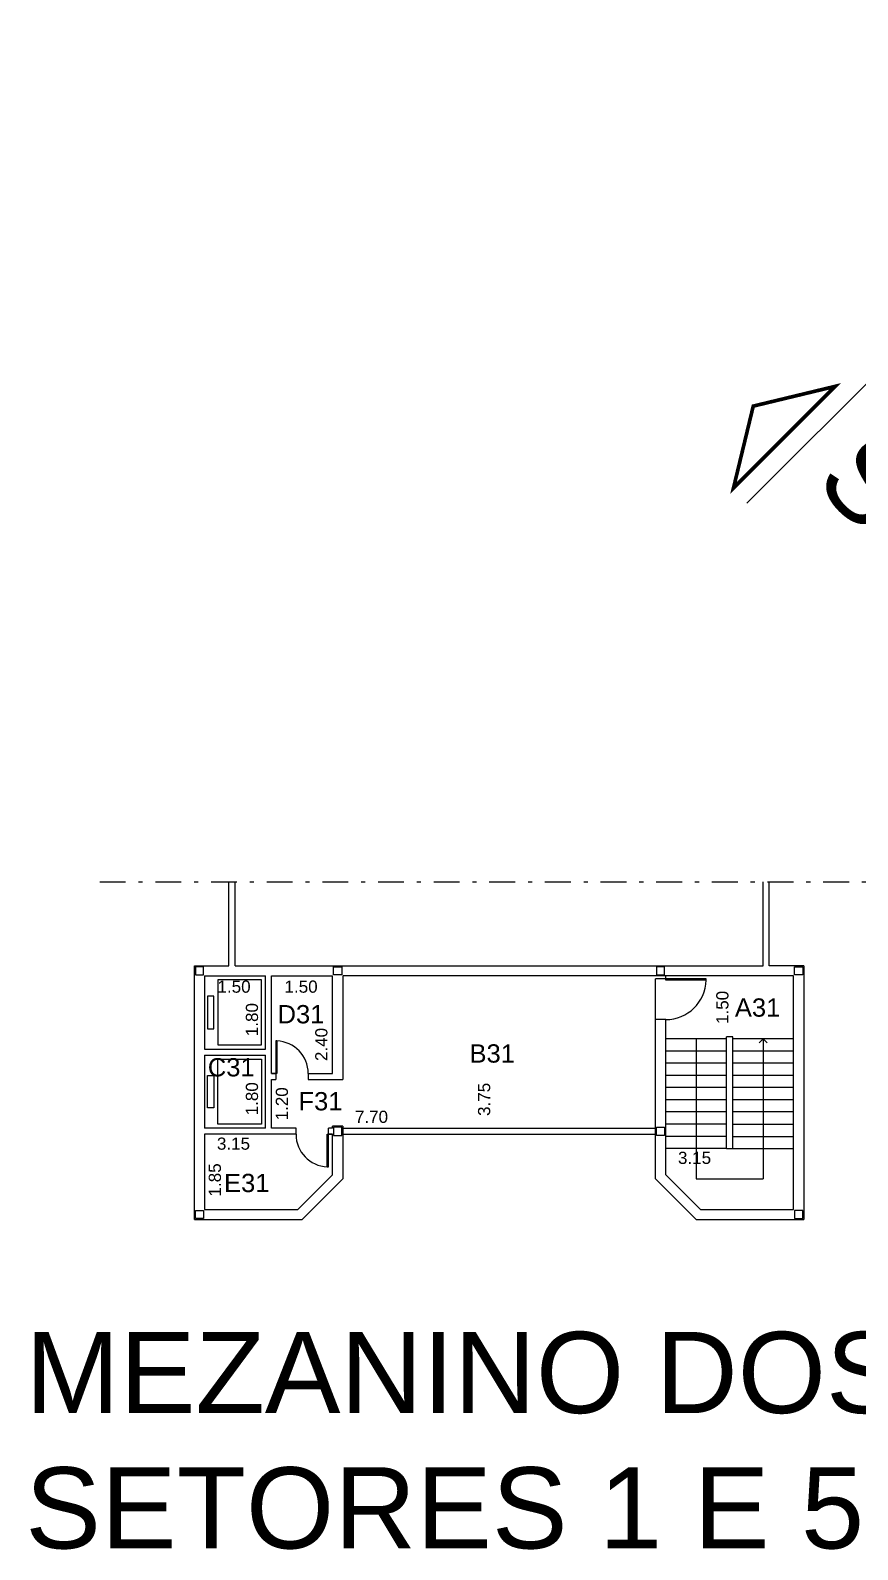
# Model space of a CAD drawing. Extents: x 1306 to 1544, y -75 to 211.
# Drawn here: x 1358.97 to 1379.33, y 62.75 to 100.16 of the extents above; entities that cross this region are included whole.
import ezdxf

# ---------------------------------------------------------------- set-up
doc = ezdxf.new("R2010")
doc.units = 0
doc.header["$LTSCALE"] = 2
doc.header["$PDMODE"] = 3
doc.linetypes.add('DASHDOT2', pattern=[12.7, 6.35, -3.175, 0, -3.175])
doc.linetypes.add('HIDDEN', pattern=[0.375, 0.25, -0.125])
doc.layers.get('0').update_dxf_attribs({"linetype": 'CONTINUOUS'})
doc.layers.get('DEFPOINTS').update_dxf_attribs({"linetype": 'CONTINUOUS'})
for name, color, linetype in [('02', 2, 'CONTINUOUS'), ('06', 6, 'CONTINUOUS'), ('DIVISÓRIAS-ARY', 2, 'CONTINUOUS'), ('INDIC-CORTE-TBS', 4, 'DASHDOT2'), ('INDICAÇÕES-ARY', 2, 'CONTINUOUS'), ('PAREDE-ALTA-ARY', 1, 'CONTINUOUS'), ('PAREDE-BAIXA-ARY', 2, 'CONTINUOUS'), ('PILARES-SECUND-ARY', 5, 'CONTINUOUS'), ('PROJEÇÕES-VT-ARY', 7, 'HIDDEN'), ('RAMPA-INT-ARY', 7, 'CONTINUOUS'), ('TEXTO-PB-COR-ARY', 12, 'CONTINUOUS'), ('TEXTO-PB-COTAS-ARY', 12, 'CONTINUOUS'), ('TEXTOG-EP-ARY', 11, 'CONTINUOUS')]:
    doc.layers.add(name, color=color, linetype=linetype)
doc.styles.add('ARIAL', font='arial.ttf', dxfattribs={"height": 0.5})
doc.styles.add('SEM_ESCALA', font='arial.ttf')
doc.dimstyles.new('DIMTIC100-ARY', dxfattribs={"dimtxt": 0.3, "dimasz": 0.12, "dimexe": 0.1, "dimexo": 0.15, "dimgap": 0.1, "dimtad": 1, "dimjust": 1, "dimtoh": 1, "dimrnd": 0.01, "dimzin": 0, "dimdsep": 46, "dimtxsty": 'SEM_ESCALA', "dimblk1": 'NONE', "dimblk2": 'NONE', "dimsah": 1, "dimcen": -0.1, "dimdle": 0.06, "dimse1": 1, "dimse2": 1, "dimsd1": 1, "dimsd2": 1, "dimclrd": 1, "dimclre": 1, "dimclrt": 2, "dimadec": 0, "dimazin": 0, "dimtfac": 1, "dimtix": 1, "dimtmove": 2, "dimatfit": 3, "dimldrblk": 'NONE', "dimfxl": 1, "dimtolj": 1, "dimtzin": 0, "dimarcsym": 0})

# ---------------------------------------------------------------- blocks, each defined once
blk = doc.blocks.new('*D25')
at = {"layer": 'DEFPOINTS', "color": 0, "linetype": 'ByBlock', "ltscale": 0.5}
for p in [(1371.656, 75.13), (1375.392, 75.13), (1371.656, 71.38)]:
    blk.add_point(p, dxfattribs=at)
at = {"color": 2, "linetype": 'ByBlock', "ltscale": 0.5, "insert": (1375.138, 72.091), "char_height": 0.3, "attachment_point": 5, "rotation": 90, "style": 'SEM_ESCALA'}
blk.add_mtext('\\A1;3.75', dxfattribs=at)
blk = doc.blocks.new('_NONE')
at = {"color": 0, "linetype": 'ByBlock', "ltscale": 0.5}
blk.add_circle((0, 0), 0.25, dxfattribs=at)
blk = doc.blocks.new('*D26')
at = {"layer": 'DEFPOINTS', "color": 0, "linetype": 'ByBlock', "ltscale": 0.5}
for p in [(1371.656, 71.38), (1379.356, 71.405), (1379.356, 71.38)]:
    blk.add_point(p, dxfattribs=at)
at = {"color": 2, "linetype": 'ByBlock', "ltscale": 0.5, "insert": (1372.364, 71.659), "char_height": 0.3, "attachment_point": 5, "style": 'SEM_ESCALA'}
blk.add_mtext('\\A1;7.70', dxfattribs=at)
blk = doc.blocks.new('*D27')
at = {"layer": 'DEFPOINTS', "color": 0, "linetype": 'ByBlock', "ltscale": 0.5}
for p in [(1379.606, 69.38), (1382.756, 69.38), (1382.756, 69.38)]:
    blk.add_point(p, dxfattribs=at)
at = {"color": 2, "linetype": 'ByBlock', "ltscale": 0.5, "insert": (1380.317, 69.634), "char_height": 0.3, "attachment_point": 5, "style": 'SEM_ESCALA'}
blk.add_mtext('\\A1;3.15', dxfattribs=at)
blk = doc.blocks.new('*D28')
at = {"layer": 'DEFPOINTS', "color": 0, "linetype": 'ByBlock', "ltscale": 0.5}
for p in [(1381.256, 75.13), (1381.256, 75.13), (1381.256, 73.63)]:
    blk.add_point(p, dxfattribs=at)
at = {"color": 2, "linetype": 'ByBlock', "ltscale": 0.5, "insert": (1381.003, 74.355), "char_height": 0.3, "attachment_point": 5, "rotation": 90, "style": 'SEM_ESCALA'}
blk.add_mtext('\\A1;1.50', dxfattribs=at)
blk = doc.blocks.new('*D120')
at = {"layer": 'DEFPOINTS', "color": 0, "linetype": 'ByBlock', "ltscale": 0.5}
for p in [(1359.878, 76.65), (1359.878, 74.25), (1359.878, 74.25)]:
    blk.add_point(p, dxfattribs=at)
at = {"color": 2, "linetype": 'ByBlock', "ltscale": 0.5, "insert": (1359.625, 74.961), "char_height": 0.3, "attachment_point": 5, "rotation": 90, "style": 'SEM_ESCALA'}
blk.add_mtext('\\A1;2.40', dxfattribs=at)
blk = doc.blocks.new('*D118')
at = {"layer": 'DEFPOINTS', "color": 0, "linetype": 'ByBlock', "ltscale": 0.5}
for p in [(1358.17, 76.65), (1358.17, 74.85), (1358.17, 74.85)]:
    blk.add_point(p, dxfattribs=at)
at = {"color": 2, "linetype": 'ByBlock', "ltscale": 0.5, "insert": (1357.917, 75.574), "char_height": 0.3, "attachment_point": 5, "rotation": 90, "style": 'SEM_ESCALA'}
blk.add_mtext('\\A1;1.80', dxfattribs=at)
blk = doc.blocks.new('*D117')
at = {"layer": 'DEFPOINTS', "color": 0, "linetype": 'ByBlock', "ltscale": 0.5}
for p in [(1356.75, 76.131), (1358.25, 75.622), (1356.75, 73.722)]:
    blk.add_point(p, dxfattribs=at)
at = {"color": 2, "linetype": 'ByBlock', "ltscale": 0.5, "insert": (1357.475, 76.384), "char_height": 0.3, "attachment_point": 5, "style": 'SEM_ESCALA'}
blk.add_mtext('\\A1;1.50', dxfattribs=at)
blk = doc.blocks.new('*D115')
at = {"layer": 'DEFPOINTS', "color": 0, "linetype": 'ByBlock', "ltscale": 0.5}
for p in [(1358.4, 76.131), (1359.9, 75.622), (1358.4, 73.722)]:
    blk.add_point(p, dxfattribs=at)
at = {"color": 2, "linetype": 'ByBlock', "ltscale": 0.5, "insert": (1359.125, 76.384), "char_height": 0.3, "attachment_point": 5, "style": 'SEM_ESCALA'}
blk.add_mtext('\\A1;1.50', dxfattribs=at)
blk = doc.blocks.new('*D121')
at = {"layer": 'DEFPOINTS', "color": 0, "linetype": 'ByBlock', "ltscale": 0.5}
for p in [(1358.17, 74.7), (1358.17, 72.9), (1358.17, 72.9)]:
    blk.add_point(p, dxfattribs=at)
at = {"color": 2, "linetype": 'ByBlock', "ltscale": 0.5, "insert": (1357.917, 73.624), "char_height": 0.3, "attachment_point": 5, "rotation": 90, "style": 'SEM_ESCALA'}
blk.add_mtext('\\A1;1.80', dxfattribs=at)
blk = doc.blocks.new('*D119')
at = {"layer": 'DEFPOINTS', "color": 0, "linetype": 'ByBlock', "ltscale": 0.5}
for p in [(1357.257, 72.75), (1357.257, 70.9), (1357.257, 70.9)]:
    blk.add_point(p, dxfattribs=at)
at = {"color": 2, "linetype": 'ByBlock', "ltscale": 0.5, "insert": (1357.004, 71.626), "char_height": 0.3, "attachment_point": 5, "rotation": 90, "style": 'SEM_ESCALA'}
blk.add_mtext('\\A1;1.85', dxfattribs=at)
blk = doc.blocks.new('*D116')
at = {"layer": 'DEFPOINTS', "color": 0, "linetype": 'ByBlock', "ltscale": 0.5}
for p in [(1358.907, 74.1), (1358.907, 72.9), (1358.907, 72.9)]:
    blk.add_point(p, dxfattribs=at)
at = {"color": 2, "linetype": 'ByBlock', "ltscale": 0.5, "insert": (1358.654, 73.5), "char_height": 0.3, "attachment_point": 5, "rotation": 90, "style": 'SEM_ESCALA'}
blk.add_mtext('\\A1;1.20', dxfattribs=at)
blk = doc.blocks.new('*D122')
at = {"layer": 'DEFPOINTS', "color": 0, "linetype": 'ByBlock', "ltscale": 0.5}
for p in [(1374.606, 72.144), (1377.756, 72.144), (1377.756, 72.144)]:
    blk.add_point(p, dxfattribs=at)
at = {"color": 2, "linetype": 'ByBlock', "ltscale": 0.5, "insert": (1375.317, 72.398), "char_height": 0.3, "attachment_point": 5, "style": 'SEM_ESCALA'}
blk.add_mtext('\\A1;3.15', dxfattribs=at)

msp = doc.modelspace()

# ---------------------------------------------------------------- linework, layer by layer
at = {"layer": '02'}
for points in [[(1363.581, 75.179), (1364.656, 75.179), (1364.656, 76.78), (1363.581, 76.78)], [(1363.331, 75.58), (1363.481, 75.58), (1363.481, 76.38), (1363.331, 76.38)], [(1363.581, 74.829), (1364.656, 74.829), (1364.656, 73.229), (1363.581, 73.229)], [(1363.331, 74.429), (1363.481, 74.429), (1363.481, 73.629), (1363.331, 73.629)]]:
    msp.add_lwpolyline(points, close=True, dxfattribs=at)
at = {"layer": '06', "ltscale": 0.5}
for q in [(1376.907, 75.23), (1377.105, 75.23)]:
    msp.add_line((1377.006, 75.329), q, dxfattribs=at)
at = {"layer": 'DIVISÓRIAS-ARY'}
for p, q in [((1374.606, 76.774), (1374.606, 76.804)), ((1375.606, 76.804), (1374.606, 76.804)), ((1375.606, 76.774), (1374.606, 76.774)), ((1375.606, 76.774), (1375.606, 76.804)), ((1365.006, 75.279), (1365.006, 74.479)), ((1365.036, 75.279), (1365.006, 75.279)), ((1365.036, 75.279), (1365.036, 74.479)), ((1365.036, 74.479), (1365.006, 74.479)), ((1366.276, 72.18), (1366.276, 72.979)), ((1366.276, 72.979), (1366.306, 72.979)), ((1366.306, 72.18), (1366.306, 72.979)), ((1366.276, 72.18), (1366.306, 72.18))]:
    msp.add_line(p, q, dxfattribs=at)
at = {"layer": 'DIVISÓRIAS-ARY', "color": 7, "ltscale": 0.5}
for centre, radius, start, end in [((1374.606, 76.804), 1, 270, 358.2809), ((1365.006, 74.479), 0.8, 0, 87.8509), ((1366.306, 72.979), 0.8, 180, 267.8509)]:
    msp.add_arc(centre, radius, start, end, dxfattribs=at)
at = {"layer": 'INDIC-CORTE-TBS', "ltscale": 0.5}
msp.add_line((1376.607, 88.518), (1478.006, 189.917), dxfattribs=at)
at = {"layer": 'INDIC-CORTE-TBS', "linetype": 'Continuous', "ltscale": 0.5, "const_width": 0.0899}
msp.add_lwpolyline([(1378.78, 91.398), (1376.762, 90.911), (1376.275, 88.893)], close=True, dxfattribs=at)
at = {"layer": 'INDICAÇÕES-ARY', "ltscale": 0.5}
for p, q in [((1374.356, 75.804), (1374.356, 76.804)), ((1375.356, 75.329), (1375.356, 71.879)), ((1377.006, 75.329), (1377.006, 71.879)), ((1375.356, 71.879), (1377.006, 71.879))]:
    msp.add_line(p, q, dxfattribs=at)
at = {"layer": 'PAREDE-ALTA-ARY', "ltscale": 0.5}
for p, q in [((1363.856, 77.129), (1363.856, 79.193)), ((1364.006, 77.129), (1364.006, 79.193)), ((1377.006, 77.129), (1377.006, 79.193)), ((1377.156, 77.129), (1377.156, 79.193))]:
    msp.add_line(p, q, dxfattribs=at)
at = {"layer": 'PAREDE-ALTA-ARY'}
for p, q in [((1363.006, 70.879), (1363.006, 77.129)), ((1363.006, 77.129), (1363.856, 77.129)), ((1364.006, 77.129), (1377.006, 77.129)), ((1378.006, 77.129), (1377.156, 77.129)), ((1378.006, 77.129), (1378.006, 70.879)), ((1363.256, 76.879), (1363.256, 75.079)), ((1363.256, 76.879), (1364.756, 76.879)), ((1364.756, 75.079), (1364.756, 76.879)), ((1364.906, 74.479), (1364.906, 76.879)), ((1364.906, 76.879), (1366.406, 76.879)), ((1366.406, 74.479), (1366.406, 76.879)), ((1377.756, 76.879), (1366.656, 76.879)), ((1366.656, 76.879), (1366.656, 74.329)), ((1374.606, 76.804), (1374.356, 76.804)), ((1374.606, 76.804), (1374.606, 76.879)), ((1377.756, 71.129), (1377.756, 76.879)), ((1364.906, 74.479), (1364.906, 76.579)), ((1374.356, 71.879), (1374.356, 75.804)), ((1374.606, 75.804), (1374.356, 75.804)), ((1374.606, 71.983), (1374.606, 75.804)), ((1376.106, 72.629), (1376.106, 75.379)), ((1376.256, 75.379), (1376.106, 75.379)), ((1376.256, 72.629), (1376.256, 75.379)), ((1363.256, 75.079), (1364.756, 75.079)), ((1363.256, 74.929), (1363.256, 73.129)), ((1363.256, 74.929), (1364.756, 74.929)), ((1364.756, 73.129), (1364.756, 74.929)), ((1365.006, 74.479), (1364.906, 74.479)), ((1364.906, 74.479), (1365.006, 74.479)), ((1365.006, 74.479), (1365.006, 74.329)), ((1365.806, 74.479), (1366.406, 74.479)), ((1365.806, 74.479), (1365.806, 74.329)), ((1364.906, 73.129), (1364.906, 74.329)), ((1364.906, 73.729), (1364.906, 74.329)), ((1364.906, 74.329), (1365.006, 74.329)), ((1365.806, 74.329), (1366.656, 74.329)), ((1364.756, 73.129), (1363.256, 73.129)), ((1365.506, 72.979), (1363.256, 72.979)), ((1363.256, 72.979), (1363.256, 71.129)), ((1365.506, 73.129), (1364.906, 73.129)), ((1365.506, 72.979), (1365.506, 73.129)), ((1366.306, 72.979), (1366.306, 73.129)), ((1366.406, 73.129), (1366.306, 73.129)), ((1366.406, 72.979), (1366.306, 72.979)), ((1366.306, 72.979), (1366.406, 72.979)), ((1366.406, 73.129), (1366.406, 73.179)), ((1366.656, 73.179), (1366.406, 73.179)), ((1366.406, 71.983), (1366.406, 72.979)), ((1366.656, 73.179), (1366.656, 71.879)), ((1376.106, 72.629), (1376.256, 72.629)), ((1366.406, 71.983), (1365.553, 71.129)), ((1365.656, 70.879), (1366.656, 71.879)), ((1374.356, 71.879), (1375.356, 70.879)), ((1374.606, 71.983), (1375.46, 71.129)), ((1363.256, 71.129), (1365.553, 71.129)), ((1375.46, 71.129), (1377.756, 71.129)), ((1363.006, 70.879), (1365.656, 70.879)), ((1375.356, 70.879), (1378.006, 70.879))]:
    msp.add_line(p, q, dxfattribs=at)
at = {"layer": 'PAREDE-BAIXA-ARY'}
for p, q in [((1366.656, 73.129), (1374.356, 73.129)), ((1366.656, 72.979), (1374.356, 72.979))]:
    msp.add_line(p, q, dxfattribs=at)
at = {"layer": 'PILARES-SECUND-ARY'}
for points in [[(1363.231, 77.104), (1363.031, 77.104), (1363.031, 76.904), (1363.231, 76.904)], [(1366.431, 77.104), (1366.631, 77.104), (1366.631, 76.904), (1366.431, 76.904)], [(1374.581, 77.104), (1374.381, 77.104), (1374.381, 76.904), (1374.581, 76.904)], [(1377.781, 77.104), (1377.981, 77.104), (1377.981, 76.904), (1377.781, 76.904)], [(1366.431, 72.954), (1366.631, 72.954), (1366.631, 73.154), (1366.431, 73.154)], [(1374.581, 72.954), (1374.381, 72.954), (1374.381, 73.154), (1374.581, 73.154)], [(1363.231, 70.904), (1363.031, 70.904), (1363.031, 71.104), (1363.231, 71.104)], [(1377.781, 70.904), (1377.981, 70.904), (1377.981, 71.104), (1377.781, 71.104)]]:
    msp.add_lwpolyline(points, close=True, dxfattribs=at)
at = {"layer": 'PROJEÇÕES-VT-ARY', "linetype": 'DASHDOT2', "ltscale": 0.05}
msp.add_line((1360.675, 79.193), (1380.223, 79.193), dxfattribs=at)
at = {"layer": 'RAMPA-INT-ARY'}
for p, q in [((1376.106, 75.329), (1374.606, 75.329)), ((1377.756, 75.329), (1376.256, 75.329)), ((1376.106, 75.029), (1374.606, 75.029)), ((1377.756, 75.029), (1376.256, 75.029)), ((1376.106, 74.729), (1374.606, 74.729)), ((1377.756, 74.729), (1376.256, 74.729)), ((1376.106, 74.429), (1374.606, 74.429)), ((1376.106, 74.129), (1374.606, 74.129)), ((1377.756, 74.429), (1376.256, 74.429)), ((1377.756, 74.129), (1376.256, 74.129)), ((1376.106, 73.829), (1374.606, 73.829)), ((1377.756, 73.829), (1376.256, 73.829)), ((1376.106, 73.529), (1374.606, 73.529)), ((1377.756, 73.529), (1376.256, 73.529)), ((1376.106, 73.229), (1374.606, 73.229)), ((1376.256, 73.229), (1377.756, 73.229)), ((1376.106, 72.929), (1374.606, 72.929)), ((1376.106, 72.629), (1374.606, 72.629)), ((1376.256, 72.929), (1377.756, 72.929)), ((1376.256, 72.629), (1377.756, 72.629))]:
    msp.add_line(p, q, dxfattribs=at)

# ---------------------------------------------------------------- texts
at = {"layer": 'TEXTO-PB-COR-ARY', "style": 'ARIAL'}
for s, p in [('A31', (1376.31, 75.876)), ('D31', (1365.052, 75.712)), ('B31', (1369.777, 74.745)), ('C31', (1363.335, 74.405)), ('F31', (1365.567, 73.569)), ('E31', (1363.735, 71.556))]:
    msp.add_text(s, height=0.45, dxfattribs=at).set_placement(p)
at = {"layer": 'TEXTOG-EP-ARY', "style": 'ARIAL'}
msp.add_text('SETOR 2', height=2, rotation=315, dxfattribs=at).set_placement((1378.229, 89.003))
at = {"layer": 'TEXTOG-EP-ARY', "insert": (1358.841, 68.115), "char_height": 2, "width": 27.9005, "attachment_point": 1, "style": 'ARIAL'}
msp.add_mtext('MEZANINO DOS SETORES 1 E 5', dxfattribs=at)

# ---------------------------------------------------------------- dimensions: what is measured, and where the dimension line sits
at = {"layer": 'TEXTO-PB-COTAS-ARY', "ltscale": 0.5}
for base, p1, p2, picture, middle in [((1363.256, 76.36), (1364.756, 75.852), (1363.256, 73.952), '*D117', (1363.981, 76.613)), ((1364.906, 76.36), (1366.406, 75.852), (1364.906, 73.952), '*D115', (1365.631, 76.613))]:
    dim = msp.add_linear_dim(base=base, p1=p1, p2=p2, dimstyle='DIMTIC100-ARY', override={"dimjust": 2}, dxfattribs=at)
    dim.commit()
    dim.dimension.update_dxf_attribs({"geometry": picture, "text_midpoint": middle, "insert": (6.506, 0.23)})
for base, p1, p2, picture, middle in [((1364.676, 75.079), (1364.676, 76.879), (1364.676, 75.079), '*D118', (1364.423, 75.804)), ((1366.384, 74.479), (1366.384, 76.879), (1366.384, 74.479), '*D120', (1366.131, 75.191)), ((1364.676, 73.129), (1364.676, 74.929), (1364.676, 73.129), '*D121', (1364.423, 73.854)), ((1363.763, 71.129), (1363.763, 72.979), (1363.763, 71.129), '*D119', (1363.51, 71.855))]:
    dim = msp.add_linear_dim(base=base, p1=p1, p2=p2, angle=270, dimstyle='DIMTIC100-ARY', override={"dimjust": 2}, dxfattribs=at)
    dim.commit()
    dim.dimension.update_dxf_attribs({"geometry": picture, "text_midpoint": middle, "insert": (6.506, 0.23)})
for base, p1, p2, angle, picture, middle, set_off in [((1370.392, 76.879), (1366.656, 73.129), (1366.656, 76.879), 90, '*D25', (1370.138, 73.84), (-5, 1.749)), ((1376.256, 76.879), (1376.256, 75.379), (1376.256, 76.879), 90, '*D28', (1376.003, 76.104), (-5, 1.749)), ((1365.413, 73.129), (1365.413, 74.329), (1365.413, 73.129), 270, '*D116', (1365.16, 73.729), (6.506, 0.23))]:
    dim = msp.add_linear_dim(base=base, p1=p1, p2=p2, angle=angle, dimstyle='DIMTIC100-ARY', dxfattribs=at)
    dim.commit()
    dim.dimension.update_dxf_attribs({"geometry": picture, "text_midpoint": middle, "insert": set_off})
for base, p1, p2, picture, middle, set_off in [((1374.356, 73.154), (1366.656, 73.129), (1374.356, 73.129), '*D26', (1367.364, 73.407), (-5, 1.749)), ((1366.406, 72.494), (1363.256, 72.494), (1366.406, 72.494), '*D122', (1363.967, 72.748), (-11.35, 0.35)), ((1377.756, 72.144), (1374.606, 72.144), (1377.756, 72.144), '*D27', (1375.317, 72.398), (-5, 2.764))]:
    dim = msp.add_linear_dim(base=base, p1=p1, p2=p2, dimstyle='DIMTIC100-ARY', dxfattribs=at)
    dim.commit()
    dim.dimension.update_dxf_attribs({"geometry": picture, "text_midpoint": middle, "insert": set_off})

doc.saveas('drawing.dxf')
